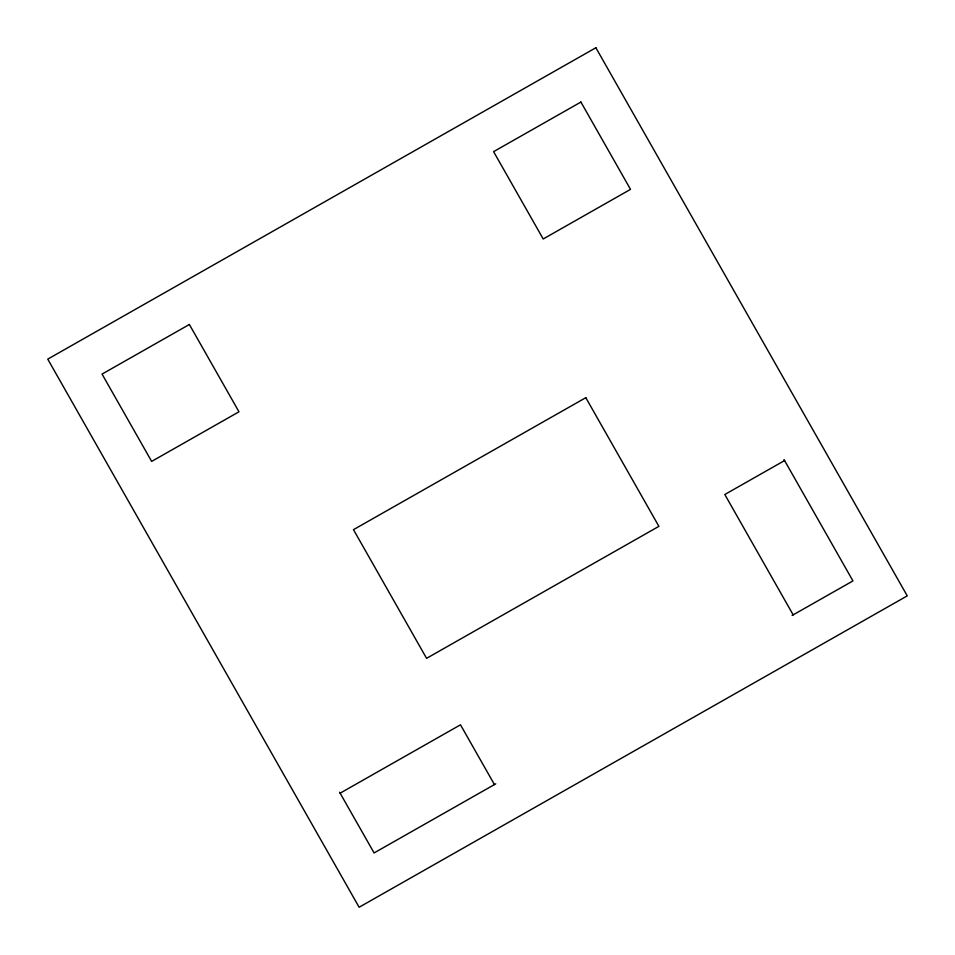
<?xml version="1.0" encoding="UTF-8"?>
<svg xmlns="http://www.w3.org/2000/svg" width="955" height="955" viewBox="0 0 955 955"><rect width="100%" height="100%" fill="white"/><g stroke="black" fill="none" stroke-linecap="round" stroke-linejoin="round"><path stroke-width="1.43" d="M784.568 460.561L724.809 494.511L793.175 614.865M340.135 793.175L460.489 724.809L494.439 784.568M495.74 783.84L374.085 852.946L339.61 792.256M792.113 615.462L852.946 580.915L783.995 459.534M595.872 47.75L47.75 359.128L359.128 907.25L907.25 595.872L595.872 47.75M189.365 324.485L102.054 374.085L151.654 461.408L238.977 411.796L189.365 324.485M580.915 102.054L493.592 151.654L543.204 238.977L630.515 189.365L580.915 102.054M585.809 397.686L353.481 529.667L426.575 658.329L658.902 526.348L585.809 397.686"/></g></svg>
